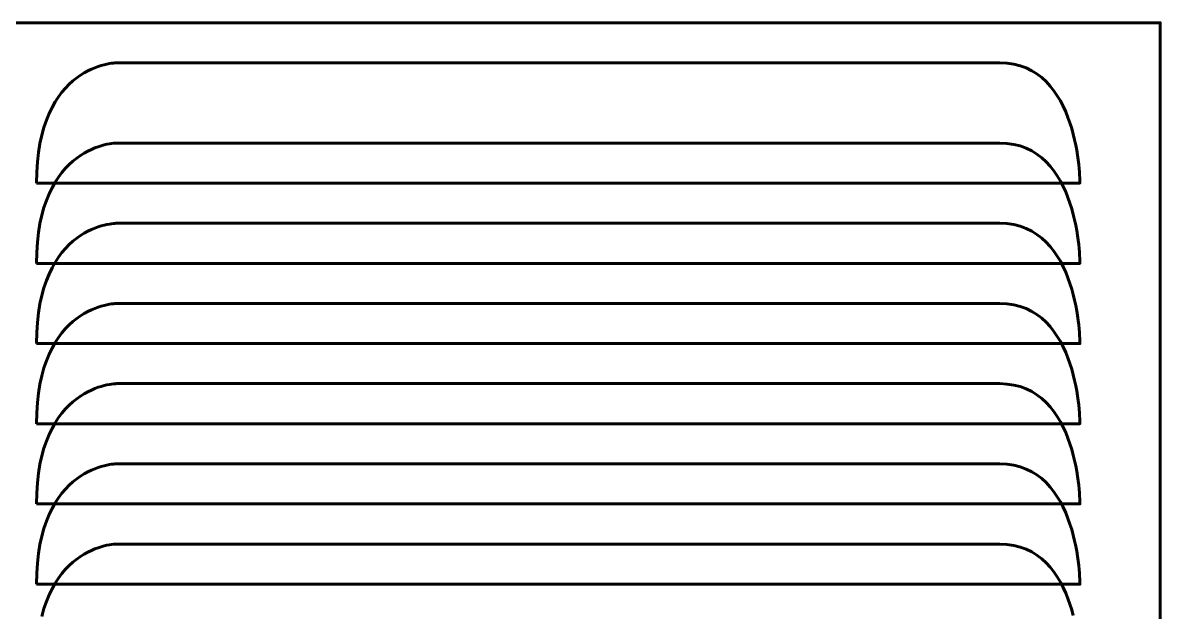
# Model space of a CAD drawing. Header units: millimetres. Extents: x -116965 to 323937, y 291661 to 566926.
# Drawn here: x -48397.9 to -48148.6, y 328521.7 to 328651 of the extents above; entities that cross this region are included whole.
import ezdxf

# ---------------------------------------------------------------- set-up
doc = ezdxf.new("R2010")
doc.units = ezdxf.units.MM
doc.layers.add('C00-00-00', color=7, linetype='Continuous')

msp = doc.modelspace()

# ---------------------------------------------------------------- linework, layer by layer
at = {"layer": 'C00-00-00', "lineweight": 60}
for points in [[(-48412.518217, 328651.003254), (-48148.555067, 328651.003254), (-48148.555067, 328387.040104), (-48412.518217, 328387.040104)], [(-48394.922006, 328615.810836), (-48394.87153, 328618.209084), (-48394.724391, 328620.457491), (-48394.487039, 328622.560894), (-48394.165919, 328624.524122), (-48393.767469, 328626.352009), (-48393.298136, 328628.049392), (-48392.764363, 328629.621105), (-48392.172598, 328631.071976), (-48391.52928, 328632.40684), (-48390.840852, 328633.630537), (-48390.113765, 328634.747893), (-48389.354455, 328635.763745), (-48388.569371, 328636.682926), (-48387.764954, 328637.51027), (-48386.947647, 328638.25061), (-48386.123901, 328638.908776), (-48385.300151, 328639.489608), (-48384.482847, 328639.997937), (-48383.678431, 328640.438598), (-48382.893347, 328640.816419), (-48382.134036, 328641.136239), (-48381.406949, 328641.402889), (-48380.718521, 328641.621206), (-48380.075203, 328641.796019), (-48379.483434, 328641.932165), (-48378.949666, 328642.034474), (-48378.480333, 328642.107782), (-48378.081883, 328642.156925), (-48377.760762, 328642.186733), (-48377.523411, 328642.202038), (-48377.376272, 328642.207677), (-48377.325795, 328642.208481), (-48377.185496, 328642.208481), (-48376.770505, 328642.208481), (-48376.089685, 328642.208481), (-48375.151896, 328642.208481), (-48373.965996, 328642.208481), (-48372.540852, 328642.208481), (-48370.885321, 328642.208481), (-48369.008266, 328642.208481), (-48366.918543, 328642.208481), (-48364.625019, 328642.208481), (-48362.136555, 328642.208481), (-48359.462005, 328642.208481), (-48356.61024, 328642.208481), (-48353.590112, 328642.208481), (-48350.410488, 328642.208481), (-48347.080225, 328642.208481), (-48343.60819, 328642.208481), (-48340.003235, 328642.208481), (-48336.274228, 328642.208481), (-48332.430028, 328642.208481), (-48328.479496, 328642.208481), (-48324.431492, 328642.208481), (-48320.294881, 328642.208481), (-48316.078518, 328642.208481), (-48311.791266, 328642.208481), (-48307.441988, 328642.208481), (-48303.039547, 328642.208481), (-48298.592798, 328642.208481), (-48294.110606, 328642.208481), (-48289.601832, 328642.208481), (-48285.075334, 328642.208481), (-48280.539975, 328642.208481), (-48276.004615, 328642.208481), (-48271.478118, 328642.208481), (-48266.969344, 328642.208481), (-48262.487151, 328642.208481), (-48258.040402, 328642.208481), (-48253.637958, 328642.208481), (-48249.28868, 328642.208481), (-48245.001431, 328642.208481), (-48240.785069, 328642.208481), (-48236.648454, 328642.208481), (-48232.60045, 328642.208481), (-48228.649917, 328642.208481), (-48224.805718, 328642.208481), (-48221.076711, 328642.208481), (-48217.47176, 328642.208481), (-48213.999721, 328642.208481), (-48210.669458, 328642.208481), (-48207.489834, 328642.208481), (-48204.46971, 328642.208481), (-48201.617941, 328642.208481), (-48198.943395, 328642.208481), (-48196.454927, 328642.208481), (-48194.161403, 328642.208481), (-48192.071684, 328642.208481), (-48190.194628, 328642.208481), (-48188.539097, 328642.208481), (-48187.11395, 328642.208481), (-48185.928054, 328642.208481), (-48184.990261, 328642.208481), (-48184.30944, 328642.208481), (-48183.894449, 328642.208481), (-48183.75415, 328642.208481), (-48182.15552, 328642.132758), (-48180.656772, 328641.912027), (-48179.25468, 328641.555954), (-48177.946028, 328641.074211), (-48176.727587, 328640.47646), (-48175.596143, 328639.772372), (-48174.548469, 328638.971613), (-48173.581343, 328638.08385), (-48172.691543, 328637.11875), (-48171.87585, 328636.08598), (-48171.131039, 328634.995209), (-48170.453892, 328633.856102), (-48169.84118, 328632.678327), (-48169.289688, 328631.471549), (-48168.796192, 328630.245437), (-48168.357469, 328629.009659), (-48167.970295, 328627.773881), (-48167.631451, 328626.547769), (-48167.337717, 328625.340991), (-48167.085866, 328624.163216), (-48166.872681, 328623.024108), (-48166.694936, 328621.933338), (-48166.54941, 328620.900567), (-48166.432881, 328619.935467), (-48166.342132, 328619.047705), (-48166.273932, 328618.246946), (-48166.225066, 328617.542858), (-48166.19231, 328616.945111), (-48166.17244, 328616.463364), (-48166.162236, 328616.107291), (-48166.15848, 328615.88656), (-48166.157943, 328615.810836), (-48166.199611, 328615.810836), (-48166.323747, 328615.810836), (-48166.529041, 328615.810836), (-48166.814186, 328615.810836), (-48167.177869, 328615.810836), (-48167.618784, 328615.810836), (-48168.135619, 328615.810836), (-48168.72707, 328615.810836), (-48169.391823, 328615.810836), (-48170.128569, 328615.810836), (-48170.936005, 328615.810836), (-48171.812816, 328615.810836), (-48172.757695, 328615.810836), (-48173.769333, 328615.810836), (-48174.84642, 328615.810836), (-48175.987648, 328615.810836), (-48177.191709, 328615.810836), (-48178.457292, 328615.810836), (-48179.78309, 328615.810836), (-48181.167791, 328615.810836), (-48182.610088, 328615.810836), (-48184.108673, 328615.810836), (-48185.662235, 328615.810836), (-48187.269471, 328615.810836), (-48188.92906, 328615.810836), (-48190.639704, 328615.810836), (-48192.40009, 328615.810836), (-48194.208905, 328615.810836), (-48196.064847, 328615.810836), (-48197.966607, 328615.810836), (-48199.912867, 328615.810836), (-48201.902325, 328615.810836), (-48203.933674, 328615.810836), (-48206.005601, 328615.810836), (-48208.116796, 328615.810836), (-48210.265955, 328615.810836), (-48212.451763, 328615.810836), (-48214.672916, 328615.810836), (-48216.928102, 328615.810836), (-48219.216014, 328615.810836), (-48221.535341, 328615.810836), (-48223.884776, 328615.810836), (-48226.263006, 328615.810836), (-48228.668729, 328615.810836), (-48231.100629, 328615.810836), (-48233.557402, 328615.810836), (-48236.037734, 328615.810836), (-48238.54032, 328615.810836), (-48241.063853, 328615.810836), (-48243.607018, 328615.810836), (-48246.168511, 328615.810836), (-48248.747017, 328615.810836), (-48251.341237, 328615.810836), (-48253.94985, 328615.810836), (-48256.571558, 328615.810836), (-48259.205045, 328615.810836), (-48261.849003, 328615.810836), (-48264.502126, 328615.810836), (-48267.163101, 328615.810836), (-48269.830621, 328615.810836), (-48272.503376, 328615.810836), (-48275.18006, 328615.810836), (-48277.859364, 328615.810836), (-48280.539975, 328615.810836), (-48283.220586, 328615.810836), (-48285.899885, 328615.810836), (-48288.57657, 328615.810836), (-48291.249328, 328615.810836), (-48293.916849, 328615.810836), (-48296.577824, 328615.810836), (-48299.230947, 328615.810836), (-48301.874905, 328615.810836), (-48304.508392, 328615.810836), (-48307.130096, 328615.810836), (-48309.738713, 328615.810836), (-48312.332929, 328615.810836), (-48314.911438, 328615.810836), (-48317.472928, 328615.810836), (-48320.016097, 328615.810836), (-48322.539626, 328615.810836), (-48325.042212, 328615.810836), (-48327.522547, 328615.810836), (-48329.97932, 328615.810836), (-48332.41122, 328615.810836), (-48334.816939, 328615.810836), (-48337.195174, 328615.810836), (-48339.544608, 328615.810836), (-48341.863935, 328615.810836), (-48344.151844, 328615.810836), (-48346.40703, 328615.810836), (-48348.628183, 328615.810836), (-48350.813994, 328615.810836), (-48352.963149, 328615.810836), (-48355.074348, 328615.810836), (-48357.146272, 328615.810836), (-48359.17762, 328615.810836), (-48361.167079, 328615.810836), (-48363.113343, 328615.810836), (-48365.015098, 328615.810836), (-48366.871041, 328615.810836), (-48368.679859, 328615.810836), (-48370.440242, 328615.810836), (-48372.150886, 328615.810836), (-48373.810479, 328615.810836), (-48375.41771, 328615.810836), (-48376.971272, 328615.810836), (-48378.469858, 328615.810836), (-48379.912158, 328615.810836), (-48381.296859, 328615.810836), (-48382.622657, 328615.810836), (-48383.888241, 328615.810836), (-48385.092298, 328615.810836), (-48386.23353, 328615.810836), (-48387.310616, 328615.810836), (-48388.322255, 328615.810836), (-48389.267133, 328615.810836), (-48390.143944, 328615.810836), (-48390.951377, 328615.810836), (-48391.688123, 328615.810836), (-48392.352879, 328615.810836), (-48392.944327, 328615.810836), (-48393.461162, 328615.810836), (-48393.902077, 328615.810836), (-48394.26576, 328615.810836), (-48394.550905, 328615.810836), (-48394.756199, 328615.810836), (-48394.880335, 328615.810836)], [(-48394.922006, 328598.214626), (-48394.87153, 328600.612874), (-48394.724391, 328602.86128), (-48394.487039, 328604.964683), (-48394.165919, 328606.927911), (-48393.767469, 328608.755799), (-48393.298136, 328610.453182), (-48392.764363, 328612.024894), (-48392.172598, 328613.475766), (-48391.52928, 328614.810633), (-48390.840852, 328616.034326), (-48390.113765, 328617.151682), (-48389.354455, 328618.167534), (-48388.569371, 328619.086715), (-48387.764954, 328619.914059), (-48386.947647, 328620.654399), (-48386.123901, 328621.312565), (-48385.300151, 328621.893398), (-48384.482847, 328622.401726), (-48383.678431, 328622.842388), (-48382.893347, 328623.220208), (-48382.134036, 328623.540029), (-48381.406949, 328623.806683), (-48380.718521, 328624.024995), (-48380.075203, 328624.199808), (-48379.483434, 328624.335954), (-48378.949666, 328624.438267), (-48378.480333, 328624.511576), (-48378.081883, 328624.560714), (-48377.760762, 328624.590523), (-48377.523411, 328624.605828), (-48377.376272, 328624.611466), (-48377.325795, 328624.612275), (-48377.185496, 328624.612275), (-48376.770505, 328624.612275), (-48376.089685, 328624.612275), (-48375.151896, 328624.612275), (-48373.965996, 328624.612275), (-48372.540852, 328624.612275), (-48370.885321, 328624.612275), (-48369.008266, 328624.612275), (-48366.918543, 328624.612275), (-48364.625019, 328624.612275), (-48362.136555, 328624.612275), (-48359.462005, 328624.612275), (-48356.61024, 328624.612275), (-48353.590112, 328624.612275), (-48350.410488, 328624.612275), (-48347.080225, 328624.612275), (-48343.60819, 328624.612275), (-48340.003235, 328624.612275), (-48336.274228, 328624.612275), (-48332.430028, 328624.612275), (-48328.479496, 328624.612275), (-48324.431492, 328624.612275), (-48320.294881, 328624.612275), (-48316.078518, 328624.612275), (-48311.791266, 328624.612275), (-48307.441988, 328624.612275), (-48303.039547, 328624.612275), (-48298.592798, 328624.612275), (-48294.110606, 328624.612275), (-48289.601832, 328624.612275), (-48285.075334, 328624.612275), (-48280.539975, 328624.612275), (-48276.004615, 328624.612275), (-48271.478118, 328624.612275), (-48266.969344, 328624.612275), (-48262.487151, 328624.612275), (-48258.040402, 328624.612275), (-48253.637958, 328624.612275), (-48249.28868, 328624.612275), (-48245.001431, 328624.612275), (-48240.785069, 328624.612275), (-48236.648454, 328624.612275), (-48232.60045, 328624.612275), (-48228.649917, 328624.612275), (-48224.805718, 328624.612275), (-48221.076711, 328624.612275), (-48217.47176, 328624.612275), (-48213.999721, 328624.612275), (-48210.669458, 328624.612275), (-48207.489834, 328624.612275), (-48204.46971, 328624.612275), (-48201.617941, 328624.612275), (-48198.943395, 328624.612275), (-48196.454927, 328624.612275), (-48194.161403, 328624.612275), (-48192.071684, 328624.612275), (-48190.194628, 328624.612275), (-48188.539097, 328624.612275), (-48187.11395, 328624.612275), (-48185.928054, 328624.612275), (-48184.990261, 328624.612275), (-48184.30944, 328624.612275), (-48183.894449, 328624.612275), (-48183.75415, 328624.612275), (-48182.15552, 328624.536547), (-48180.656772, 328624.315816), (-48179.25468, 328623.959743), (-48177.946028, 328623.478), (-48176.727587, 328622.880249), (-48175.596143, 328622.176161), (-48174.548469, 328621.375402), (-48173.581343, 328620.48764), (-48172.691543, 328619.52254), (-48171.87585, 328618.489773), (-48171.131039, 328617.398999), (-48170.453892, 328616.259891), (-48169.84118, 328615.082117), (-48169.289688, 328613.875338), (-48168.796192, 328612.649227), (-48168.357469, 328611.413448), (-48167.970295, 328610.17767), (-48167.631451, 328608.951558), (-48167.337717, 328607.74478), (-48167.085866, 328606.567005), (-48166.872681, 328605.427898), (-48166.694936, 328604.337127), (-48166.54941, 328603.304357), (-48166.432881, 328602.339257), (-48166.342132, 328601.451494), (-48166.273932, 328600.650735), (-48166.225066, 328599.946647), (-48166.19231, 328599.3489), (-48166.17244, 328598.867153), (-48166.162236, 328598.511084), (-48166.15848, 328598.290349), (-48166.157943, 328598.214626), (-48166.199611, 328598.214626), (-48166.323747, 328598.214626), (-48166.529041, 328598.214626), (-48166.814186, 328598.214626), (-48167.177869, 328598.214626), (-48167.618784, 328598.214626), (-48168.135619, 328598.214626), (-48168.72707, 328598.214626), (-48169.391823, 328598.214626), (-48170.128569, 328598.214626), (-48170.936005, 328598.214626), (-48171.812816, 328598.214626), (-48172.757695, 328598.214626), (-48173.769333, 328598.214626), (-48174.84642, 328598.214626), (-48175.987648, 328598.214626), (-48177.191709, 328598.214626), (-48178.457292, 328598.214626), (-48179.78309, 328598.214626), (-48181.167791, 328598.214626), (-48182.610088, 328598.214626), (-48184.108673, 328598.214626), (-48185.662235, 328598.214626), (-48187.269471, 328598.214626), (-48188.92906, 328598.214626), (-48190.639704, 328598.214626), (-48192.40009, 328598.214626), (-48194.208905, 328598.214626), (-48196.064847, 328598.214626), (-48197.966607, 328598.214626), (-48199.912867, 328598.214626), (-48201.902325, 328598.214626), (-48203.933674, 328598.214626), (-48206.005601, 328598.214626), (-48208.116796, 328598.214626), (-48210.265955, 328598.214626), (-48212.451763, 328598.214626), (-48214.672916, 328598.214626), (-48216.928102, 328598.214626), (-48219.216014, 328598.214626), (-48221.535341, 328598.214626), (-48223.884776, 328598.214626), (-48226.263006, 328598.214626), (-48228.668729, 328598.214626), (-48231.100629, 328598.214626), (-48233.557402, 328598.214626), (-48236.037734, 328598.214626), (-48238.54032, 328598.214626), (-48241.063853, 328598.214626), (-48243.607018, 328598.214626), (-48246.168511, 328598.214626), (-48248.747017, 328598.214626), (-48251.341237, 328598.214626), (-48253.94985, 328598.214626), (-48256.571558, 328598.214626), (-48259.205045, 328598.214626), (-48261.849003, 328598.214626), (-48264.502126, 328598.214626), (-48267.163101, 328598.214626), (-48269.830621, 328598.214626), (-48272.503376, 328598.214626), (-48275.18006, 328598.214626), (-48277.859364, 328598.214626), (-48280.539975, 328598.214626), (-48283.220586, 328598.214626), (-48285.899885, 328598.214626), (-48288.57657, 328598.214626), (-48291.249328, 328598.214626), (-48293.916849, 328598.214626), (-48296.577824, 328598.214626), (-48299.230947, 328598.214626), (-48301.874905, 328598.214626), (-48304.508392, 328598.214626), (-48307.130096, 328598.214626), (-48309.738713, 328598.214626), (-48312.332929, 328598.214626), (-48314.911438, 328598.214626), (-48317.472928, 328598.214626), (-48320.016097, 328598.214626), (-48322.539626, 328598.214626), (-48325.042212, 328598.214626), (-48327.522547, 328598.214626), (-48329.97932, 328598.214626), (-48332.41122, 328598.214626), (-48334.816939, 328598.214626), (-48337.195174, 328598.214626), (-48339.544608, 328598.214626), (-48341.863935, 328598.214626), (-48344.151844, 328598.214626), (-48346.40703, 328598.214626), (-48348.628183, 328598.214626), (-48350.813994, 328598.214626), (-48352.963149, 328598.214626), (-48355.074348, 328598.214626), (-48357.146272, 328598.214626), (-48359.17762, 328598.214626), (-48361.167079, 328598.214626), (-48363.113343, 328598.214626), (-48365.015098, 328598.214626), (-48366.871041, 328598.214626), (-48368.679859, 328598.214626), (-48370.440242, 328598.214626), (-48372.150886, 328598.214626), (-48373.810479, 328598.214626), (-48375.41771, 328598.214626), (-48376.971272, 328598.214626), (-48378.469858, 328598.214626), (-48379.912158, 328598.214626), (-48381.296859, 328598.214626), (-48382.622657, 328598.214626), (-48383.888241, 328598.214626), (-48385.092298, 328598.214626), (-48386.23353, 328598.214626), (-48387.310616, 328598.214626), (-48388.322255, 328598.214626), (-48389.267133, 328598.214626), (-48390.143944, 328598.214626), (-48390.951377, 328598.214626), (-48391.688123, 328598.214626), (-48392.352879, 328598.214626), (-48392.944327, 328598.214626), (-48393.461162, 328598.214626), (-48393.902077, 328598.214626), (-48394.26576, 328598.214626), (-48394.550905, 328598.214626), (-48394.756199, 328598.214626), (-48394.880335, 328598.214626)], [(-48394.922006, 328580.618415), (-48394.87153, 328583.016058), (-48394.724391, 328585.263898), (-48394.487039, 328587.366768), (-48394.165919, 328589.329501), (-48393.767469, 328591.156927), (-48393.298136, 328592.853884), (-48392.764363, 328594.425196), (-48392.172598, 328595.875701), (-48391.52928, 328597.210232), (-48390.840852, 328598.433615), (-48390.113765, 328599.550691), (-48389.354455, 328600.566286), (-48388.569371, 328601.485233), (-48387.764954, 328602.312369), (-48386.947647, 328603.05252), (-48386.123901, 328603.710524), (-48385.300151, 328604.291209), (-48384.482847, 328604.799408), (-48383.678431, 328605.239957), (-48382.893347, 328605.617687), (-48382.134036, 328605.937424), (-48381.406949, 328606.20401), (-48380.718521, 328606.42227), (-48380.075203, 328606.597037), (-48379.483434, 328606.733149), (-48378.949666, 328606.835432), (-48378.480333, 328606.908725), (-48378.081883, 328606.957852), (-48377.760762, 328606.98765), (-48377.523411, 328607.002955), (-48377.376272, 328607.008593), (-48377.325795, 328607.009398), (-48377.185496, 328607.009398), (-48376.770505, 328607.009398), (-48376.089685, 328607.009398), (-48375.151896, 328607.009398), (-48373.965996, 328607.009398), (-48372.540852, 328607.009398), (-48370.885321, 328607.009398), (-48369.008266, 328607.009398), (-48366.918543, 328607.009398), (-48364.625019, 328607.009398), (-48362.136555, 328607.009398), (-48359.462005, 328607.009398), (-48356.61024, 328607.009398), (-48353.590112, 328607.009398), (-48350.410488, 328607.009398), (-48347.080225, 328607.009398), (-48343.60819, 328607.009398), (-48340.003235, 328607.009398), (-48336.274228, 328607.009398), (-48332.430028, 328607.009398), (-48328.479496, 328607.009398), (-48324.431492, 328607.009398), (-48320.294881, 328607.009398), (-48316.078518, 328607.009398), (-48311.791266, 328607.009398), (-48307.441988, 328607.009398), (-48303.039547, 328607.009398), (-48298.592798, 328607.009398), (-48294.110606, 328607.009398), (-48289.601832, 328607.009398), (-48285.075334, 328607.009398), (-48280.539975, 328607.009398), (-48276.004615, 328607.009398), (-48271.478118, 328607.009398), (-48266.969344, 328607.009398), (-48262.487151, 328607.009398), (-48258.040402, 328607.009398), (-48253.637958, 328607.009398), (-48249.28868, 328607.009398), (-48245.001431, 328607.009398), (-48240.785069, 328607.009398), (-48236.648454, 328607.009398), (-48232.60045, 328607.009398), (-48228.649917, 328607.009398), (-48224.805718, 328607.009398), (-48221.076711, 328607.009398), (-48217.47176, 328607.009398), (-48213.999721, 328607.009398), (-48210.669458, 328607.009398), (-48207.489834, 328607.009398), (-48204.46971, 328607.009398), (-48201.617941, 328607.009398), (-48198.943395, 328607.009398), (-48196.454927, 328607.009398), (-48194.161403, 328607.009398), (-48192.071684, 328607.009398), (-48190.194628, 328607.009398), (-48188.539097, 328607.009398), (-48187.11395, 328607.009398), (-48185.928054, 328607.009398), (-48184.990261, 328607.009398), (-48184.30944, 328607.009398), (-48183.894449, 328607.009398), (-48183.75415, 328607.009398), (-48182.15552, 328606.933689), (-48180.656772, 328606.713015), (-48179.25468, 328606.357033), (-48177.946028, 328605.875411), (-48176.727587, 328605.277811), (-48175.596143, 328604.5739), (-48174.548469, 328603.773346), (-48173.581343, 328602.885806), (-48172.691543, 328601.920952), (-48171.87585, 328600.888442), (-48171.131039, 328599.797944), (-48170.453892, 328598.659127), (-48169.84118, 328597.481647), (-48169.289688, 328596.275175), (-48168.796192, 328595.049373), (-48168.357469, 328593.813905), (-48167.970295, 328592.57844), (-48167.631451, 328591.352638), (-48167.337717, 328590.146166), (-48167.085866, 328588.968686), (-48166.872681, 328587.829866), (-48166.694936, 328586.739371), (-48166.54941, 328585.706861), (-48166.432881, 328584.742007), (-48166.342132, 328583.854467), (-48166.273932, 328583.053909), (-48166.225066, 328582.350002), (-48166.19231, 328581.752402), (-48166.17244, 328581.27078), (-48166.162236, 328580.914798), (-48166.15848, 328580.69412), (-48166.157943, 328580.618415), (-48166.199611, 328580.618415), (-48166.323747, 328580.618415), (-48166.529041, 328580.618415), (-48166.814186, 328580.618415), (-48167.177869, 328580.618415), (-48167.618784, 328580.618415), (-48168.135619, 328580.618415), (-48168.72707, 328580.618415), (-48169.391823, 328580.618415), (-48170.128569, 328580.618415), (-48170.936005, 328580.618415), (-48171.812816, 328580.618415), (-48172.757695, 328580.618415), (-48173.769333, 328580.618415), (-48174.84642, 328580.618415), (-48175.987648, 328580.618415), (-48177.191709, 328580.618415), (-48178.457292, 328580.618415), (-48179.78309, 328580.618415), (-48181.167791, 328580.618415), (-48182.610088, 328580.618415), (-48184.108673, 328580.618415), (-48185.662235, 328580.618415), (-48187.269471, 328580.618415), (-48188.92906, 328580.618415), (-48190.639704, 328580.618415), (-48192.40009, 328580.618415), (-48194.208905, 328580.618415), (-48196.064847, 328580.618415), (-48197.966607, 328580.618415), (-48199.912867, 328580.618415), (-48201.902325, 328580.618415), (-48203.933674, 328580.618415), (-48206.005601, 328580.618415), (-48208.116796, 328580.618415), (-48210.265955, 328580.618415), (-48212.451763, 328580.618415), (-48214.672916, 328580.618415), (-48216.928102, 328580.618415), (-48219.216014, 328580.618415), (-48221.535341, 328580.618415), (-48223.884776, 328580.618415), (-48226.263006, 328580.618415), (-48228.668729, 328580.618415), (-48231.100629, 328580.618415), (-48233.557402, 328580.618415), (-48236.037734, 328580.618415), (-48238.54032, 328580.618415), (-48241.063853, 328580.618415), (-48243.607018, 328580.618415), (-48246.168511, 328580.618415), (-48248.747017, 328580.618415), (-48251.341237, 328580.618415), (-48253.94985, 328580.618415), (-48256.571558, 328580.618415), (-48259.205045, 328580.618415), (-48261.849003, 328580.618415), (-48264.502126, 328580.618415), (-48267.163101, 328580.618415), (-48269.830621, 328580.618415), (-48272.503376, 328580.618415), (-48275.18006, 328580.618415), (-48277.859364, 328580.618415), (-48280.539975, 328580.618415), (-48283.220586, 328580.618415), (-48285.899885, 328580.618415), (-48288.57657, 328580.618415), (-48291.249328, 328580.618415), (-48293.916849, 328580.618415), (-48296.577824, 328580.618415), (-48299.230947, 328580.618415), (-48301.874905, 328580.618415), (-48304.508392, 328580.618415), (-48307.130096, 328580.618415), (-48309.738713, 328580.618415), (-48312.332929, 328580.618415), (-48314.911438, 328580.618415), (-48317.472928, 328580.618415), (-48320.016097, 328580.618415), (-48322.539626, 328580.618415), (-48325.042212, 328580.618415), (-48327.522547, 328580.618415), (-48329.97932, 328580.618415), (-48332.41122, 328580.618415), (-48334.816939, 328580.618415), (-48337.195174, 328580.618415), (-48339.544608, 328580.618415), (-48341.863935, 328580.618415), (-48344.151844, 328580.618415), (-48346.40703, 328580.618415), (-48348.628183, 328580.618415), (-48350.813994, 328580.618415), (-48352.963149, 328580.618415), (-48355.074348, 328580.618415), (-48357.146272, 328580.618415), (-48359.17762, 328580.618415), (-48361.167079, 328580.618415), (-48363.113343, 328580.618415), (-48365.015098, 328580.618415), (-48366.871041, 328580.618415), (-48368.679859, 328580.618415), (-48370.440242, 328580.618415), (-48372.150886, 328580.618415), (-48373.810479, 328580.618415), (-48375.41771, 328580.618415), (-48376.971272, 328580.618415), (-48378.469858, 328580.618415), (-48379.912158, 328580.618415), (-48381.296859, 328580.618415), (-48382.622657, 328580.618415), (-48383.888241, 328580.618415), (-48385.092298, 328580.618415), (-48386.23353, 328580.618415), (-48387.310616, 328580.618415), (-48388.322255, 328580.618415), (-48389.267133, 328580.618415), (-48390.143944, 328580.618415), (-48390.951377, 328580.618415), (-48391.688123, 328580.618415), (-48392.352879, 328580.618415), (-48392.944327, 328580.618415), (-48393.461162, 328580.618415), (-48393.902077, 328580.618415), (-48394.26576, 328580.618415), (-48394.550905, 328580.618415), (-48394.756199, 328580.618415), (-48394.880335, 328580.618415)], [(-48394.922006, 328563.015538), (-48394.87153, 328565.413786), (-48394.724391, 328567.662197), (-48394.487039, 328569.765596), (-48394.165919, 328571.728824), (-48393.767469, 328573.556715), (-48393.298136, 328575.254098), (-48392.764363, 328576.825807), (-48392.172598, 328578.276678), (-48391.52928, 328579.611546), (-48390.840852, 328580.835239), (-48390.113765, 328581.952595), (-48389.354455, 328582.968447), (-48388.569371, 328583.887628), (-48387.764954, 328584.714972), (-48386.947647, 328585.455312), (-48386.123901, 328586.113482), (-48385.300151, 328586.694314), (-48384.482847, 328587.202642), (-48383.678431, 328587.6433), (-48382.893347, 328588.021125), (-48382.134036, 328588.340945), (-48381.406949, 328588.607595), (-48380.718521, 328588.825912), (-48380.075203, 328589.000725), (-48379.483434, 328589.136871), (-48378.949666, 328589.239179), (-48378.480333, 328589.312488), (-48378.081883, 328589.36163), (-48377.760762, 328589.391435), (-48377.523411, 328589.40674), (-48377.376272, 328589.412382), (-48377.325795, 328589.413187), (-48377.185496, 328589.413187), (-48376.770505, 328589.413187), (-48376.089685, 328589.413187), (-48375.151896, 328589.413187), (-48373.965996, 328589.413187), (-48372.540852, 328589.413187), (-48370.885321, 328589.413187), (-48369.008266, 328589.413187), (-48366.918543, 328589.413187), (-48364.625019, 328589.413187), (-48362.136555, 328589.413187), (-48359.462005, 328589.413187), (-48356.61024, 328589.413187), (-48353.590112, 328589.413187), (-48350.410488, 328589.413187), (-48347.080225, 328589.413187), (-48343.60819, 328589.413187), (-48340.003235, 328589.413187), (-48336.274228, 328589.413187), (-48332.430028, 328589.413187), (-48328.479496, 328589.413187), (-48324.431492, 328589.413187), (-48320.294881, 328589.413187), (-48316.078518, 328589.413187), (-48311.791266, 328589.413187), (-48307.441988, 328589.413187), (-48303.039547, 328589.413187), (-48298.592798, 328589.413187), (-48294.110606, 328589.413187), (-48289.601832, 328589.413187), (-48285.075334, 328589.413187), (-48280.539975, 328589.413187), (-48276.004615, 328589.413187), (-48271.478118, 328589.413187), (-48266.969344, 328589.413187), (-48262.487151, 328589.413187), (-48258.040402, 328589.413187), (-48253.637958, 328589.413187), (-48249.28868, 328589.413187), (-48245.001431, 328589.413187), (-48240.785069, 328589.413187), (-48236.648454, 328589.413187), (-48232.60045, 328589.413187), (-48228.649917, 328589.413187), (-48224.805718, 328589.413187), (-48221.076711, 328589.413187), (-48217.47176, 328589.413187), (-48213.999721, 328589.413187), (-48210.669458, 328589.413187), (-48207.489834, 328589.413187), (-48204.46971, 328589.413187), (-48201.617941, 328589.413187), (-48198.943395, 328589.413187), (-48196.454927, 328589.413187), (-48194.161403, 328589.413187), (-48192.071684, 328589.413187), (-48190.194628, 328589.413187), (-48188.539097, 328589.413187), (-48187.11395, 328589.413187), (-48185.928054, 328589.413187), (-48184.990261, 328589.413187), (-48184.30944, 328589.413187), (-48183.894449, 328589.413187), (-48183.75415, 328589.413187), (-48182.15552, 328589.33746), (-48180.656772, 328589.116729), (-48179.25468, 328588.760656), (-48177.946028, 328588.278913), (-48176.727587, 328587.681162), (-48175.596143, 328586.977078), (-48174.548469, 328586.176319), (-48173.581343, 328585.288556), (-48172.691543, 328584.323456), (-48171.87585, 328583.290686), (-48171.131039, 328582.199915), (-48170.453892, 328581.060807), (-48169.84118, 328579.883029), (-48169.289688, 328578.676255), (-48168.796192, 328577.450143), (-48168.357469, 328576.214361), (-48167.970295, 328574.978583), (-48167.631451, 328573.752471), (-48167.337717, 328572.545696), (-48167.085866, 328571.367918), (-48166.872681, 328570.22881), (-48166.694936, 328569.13804), (-48166.54941, 328568.105269), (-48166.432881, 328567.140169), (-48166.342132, 328566.252407), (-48166.273932, 328565.451648), (-48166.225066, 328564.747564), (-48166.19231, 328564.149813), (-48166.17244, 328563.66807), (-48166.162236, 328563.311997), (-48166.15848, 328563.091266), (-48166.157943, 328563.015538), (-48166.199611, 328563.015538), (-48166.323747, 328563.015538), (-48166.529041, 328563.015538), (-48166.814186, 328563.015538), (-48167.177869, 328563.015538), (-48167.618784, 328563.015538), (-48168.135619, 328563.015538), (-48168.72707, 328563.015538), (-48169.391823, 328563.015538), (-48170.128569, 328563.015538), (-48170.936005, 328563.015538), (-48171.812816, 328563.015538), (-48172.757695, 328563.015538), (-48173.769333, 328563.015538), (-48174.84642, 328563.015538), (-48175.987648, 328563.015538), (-48177.191709, 328563.015538), (-48178.457292, 328563.015538), (-48179.78309, 328563.015538), (-48181.167791, 328563.015538), (-48182.610088, 328563.015538), (-48184.108673, 328563.015538), (-48185.662235, 328563.015538), (-48187.269471, 328563.015538), (-48188.92906, 328563.015538), (-48190.639704, 328563.015538), (-48192.40009, 328563.015538), (-48194.208905, 328563.015538), (-48196.064847, 328563.015538), (-48197.966607, 328563.015538), (-48199.912867, 328563.015538), (-48201.902325, 328563.015538), (-48203.933674, 328563.015538), (-48206.005601, 328563.015538), (-48208.116796, 328563.015538), (-48210.265955, 328563.015538), (-48212.451763, 328563.015538), (-48214.672916, 328563.015538), (-48216.928102, 328563.015538), (-48219.216014, 328563.015538), (-48221.535341, 328563.015538), (-48223.884776, 328563.015538), (-48226.263006, 328563.015538), (-48228.668729, 328563.015538), (-48231.100629, 328563.015538), (-48233.557402, 328563.015538), (-48236.037734, 328563.015538), (-48238.54032, 328563.015538), (-48241.063853, 328563.015538), (-48243.607018, 328563.015538), (-48246.168511, 328563.015538), (-48248.747017, 328563.015538), (-48251.341237, 328563.015538), (-48253.94985, 328563.015538), (-48256.571558, 328563.015538), (-48259.205045, 328563.015538), (-48261.849003, 328563.015538), (-48264.502126, 328563.015538), (-48267.163101, 328563.015538), (-48269.830621, 328563.015538), (-48272.503376, 328563.015538), (-48275.18006, 328563.015538), (-48277.859364, 328563.015538), (-48280.539975, 328563.015538), (-48283.220586, 328563.015538), (-48285.899885, 328563.015538), (-48288.57657, 328563.015538), (-48291.249328, 328563.015538), (-48293.916849, 328563.015538), (-48296.577824, 328563.015538), (-48299.230947, 328563.015538), (-48301.874905, 328563.015538), (-48304.508392, 328563.015538), (-48307.130096, 328563.015538), (-48309.738713, 328563.015538), (-48312.332929, 328563.015538), (-48314.911438, 328563.015538), (-48317.472928, 328563.015538), (-48320.016097, 328563.015538), (-48322.539626, 328563.015538), (-48325.042212, 328563.015538), (-48327.522547, 328563.015538), (-48329.97932, 328563.015538), (-48332.41122, 328563.015538), (-48334.816939, 328563.015538), (-48337.195174, 328563.015538), (-48339.544608, 328563.015538), (-48341.863935, 328563.015538), (-48344.151844, 328563.015538), (-48346.40703, 328563.015538), (-48348.628183, 328563.015538), (-48350.813994, 328563.015538), (-48352.963149, 328563.015538), (-48355.074348, 328563.015538), (-48357.146272, 328563.015538), (-48359.17762, 328563.015538), (-48361.167079, 328563.015538), (-48363.113343, 328563.015538), (-48365.015098, 328563.015538), (-48366.871041, 328563.015538), (-48368.679859, 328563.015538), (-48370.440242, 328563.015538), (-48372.150886, 328563.015538), (-48373.810479, 328563.015538), (-48375.41771, 328563.015538), (-48376.971272, 328563.015538), (-48378.469858, 328563.015538), (-48379.912158, 328563.015538), (-48381.296859, 328563.015538), (-48382.622657, 328563.015538), (-48383.888241, 328563.015538), (-48385.092298, 328563.015538), (-48386.23353, 328563.015538), (-48387.310616, 328563.015538), (-48388.322255, 328563.015538), (-48389.267133, 328563.015538), (-48390.143944, 328563.015538), (-48390.951377, 328563.015538), (-48391.688123, 328563.015538), (-48392.352879, 328563.015538), (-48392.944327, 328563.015538), (-48393.461162, 328563.015538), (-48393.902077, 328563.015538), (-48394.26576, 328563.015538), (-48394.550905, 328563.015538), (-48394.756199, 328563.015538), (-48394.880335, 328563.015538)], [(-48394.922006, 328545.419328), (-48394.87153, 328547.817576), (-48394.724391, 328550.065986), (-48394.487039, 328552.169385), (-48394.165919, 328554.132613), (-48393.767469, 328555.960504), (-48393.298136, 328557.657888), (-48392.764363, 328559.229596), (-48392.172598, 328560.680468), (-48391.52928, 328562.015335), (-48390.840852, 328563.239028), (-48390.113765, 328564.356388), (-48389.354455, 328565.37224), (-48388.569371, 328566.291417), (-48387.764954, 328567.118761), (-48386.947647, 328567.859102), (-48386.123901, 328568.517271), (-48385.300151, 328569.098103), (-48384.482847, 328569.606432), (-48383.678431, 328570.04709), (-48382.893347, 328570.424914), (-48382.134036, 328570.744735), (-48381.406949, 328571.011385), (-48380.718521, 328571.229701), (-48380.075203, 328571.404514), (-48379.483434, 328571.54066), (-48378.949666, 328571.642969), (-48378.480333, 328571.716278), (-48378.081883, 328571.76542), (-48377.760762, 328571.795225), (-48377.523411, 328571.810533), (-48377.376272, 328571.816172), (-48377.325795, 328571.816977), (-48377.185496, 328571.816977), (-48376.770505, 328571.816977), (-48376.089685, 328571.816977), (-48375.151896, 328571.816977), (-48373.965996, 328571.816977), (-48372.540852, 328571.816977), (-48370.885321, 328571.816977), (-48369.008266, 328571.816977), (-48366.918543, 328571.816977), (-48364.625019, 328571.816977), (-48362.136555, 328571.816977), (-48359.462005, 328571.816977), (-48356.61024, 328571.816977), (-48353.590112, 328571.816977), (-48350.410488, 328571.816977), (-48347.080225, 328571.816977), (-48343.60819, 328571.816977), (-48340.003235, 328571.816977), (-48336.274228, 328571.816977), (-48332.430028, 328571.816977), (-48328.479496, 328571.816977), (-48324.431492, 328571.816977), (-48320.294881, 328571.816977), (-48316.078518, 328571.816977), (-48311.791266, 328571.816977), (-48307.441988, 328571.816977), (-48303.039547, 328571.816977), (-48298.592798, 328571.816977), (-48294.110606, 328571.816977), (-48289.601832, 328571.816977), (-48285.075334, 328571.816977), (-48280.539975, 328571.816977), (-48276.004615, 328571.816977), (-48271.478118, 328571.816977), (-48266.969344, 328571.816977), (-48262.487151, 328571.816977), (-48258.040402, 328571.816977), (-48253.637958, 328571.816977), (-48249.28868, 328571.816977), (-48245.001431, 328571.816977), (-48240.785069, 328571.816977), (-48236.648454, 328571.816977), (-48232.60045, 328571.816977), (-48228.649917, 328571.816977), (-48224.805718, 328571.816977), (-48221.076711, 328571.816977), (-48217.47176, 328571.816977), (-48213.999721, 328571.816977), (-48210.669458, 328571.816977), (-48207.489834, 328571.816977), (-48204.46971, 328571.816977), (-48201.617941, 328571.816977), (-48198.943395, 328571.816977), (-48196.454927, 328571.816977), (-48194.161403, 328571.816977), (-48192.071684, 328571.816977), (-48190.194628, 328571.816977), (-48188.539097, 328571.816977), (-48187.11395, 328571.816977), (-48185.928054, 328571.816977), (-48184.990261, 328571.816977), (-48184.30944, 328571.816977), (-48183.894449, 328571.816977), (-48183.75415, 328571.816977), (-48182.15552, 328571.741249), (-48180.656772, 328571.520518), (-48179.25468, 328571.164445), (-48177.946028, 328570.682702), (-48176.727587, 328570.084951), (-48175.596143, 328569.380867), (-48174.548469, 328568.580108), (-48173.581343, 328567.692346), (-48172.691543, 328566.727246), (-48171.87585, 328565.694475), (-48171.131039, 328564.603705), (-48170.453892, 328563.464597), (-48169.84118, 328562.286819), (-48169.289688, 328561.080044), (-48168.796192, 328559.853932), (-48168.357469, 328558.618154), (-48167.970295, 328557.382376), (-48167.631451, 328556.156264), (-48167.337717, 328554.949486), (-48167.085866, 328553.771708), (-48166.872681, 328552.632604), (-48166.694936, 328551.541829), (-48166.54941, 328550.509063), (-48166.432881, 328549.543963), (-48166.342132, 328548.6562), (-48166.273932, 328547.855441), (-48166.225066, 328547.151353), (-48166.19231, 328546.553602), (-48166.17244, 328546.071859), (-48166.162236, 328545.715786), (-48166.15848, 328545.495055), (-48166.157943, 328545.419328), (-48166.199611, 328545.419328), (-48166.323747, 328545.419328), (-48166.529041, 328545.419328), (-48166.814186, 328545.419328), (-48167.177869, 328545.419328), (-48167.618784, 328545.419328), (-48168.135619, 328545.419328), (-48168.72707, 328545.419328), (-48169.391823, 328545.419328), (-48170.128569, 328545.419328), (-48170.936005, 328545.419328), (-48171.812816, 328545.419328), (-48172.757695, 328545.419328), (-48173.769333, 328545.419328), (-48174.84642, 328545.419328), (-48175.987648, 328545.419328), (-48177.191709, 328545.419328), (-48178.457292, 328545.419328), (-48179.78309, 328545.419328), (-48181.167791, 328545.419328), (-48182.610088, 328545.419328), (-48184.108673, 328545.419328), (-48185.662235, 328545.419328), (-48187.269471, 328545.419328), (-48188.92906, 328545.419328), (-48190.639704, 328545.419328), (-48192.40009, 328545.419328), (-48194.208905, 328545.419328), (-48196.064847, 328545.419328), (-48197.966607, 328545.419328), (-48199.912867, 328545.419328), (-48201.902325, 328545.419328), (-48203.933674, 328545.419328), (-48206.005601, 328545.419328), (-48208.116796, 328545.419328), (-48210.265955, 328545.419328), (-48212.451763, 328545.419328), (-48214.672916, 328545.419328), (-48216.928102, 328545.419328), (-48219.216014, 328545.419328), (-48221.535341, 328545.419328), (-48223.884776, 328545.419328), (-48226.263006, 328545.419328), (-48228.668729, 328545.419328), (-48231.100629, 328545.419328), (-48233.557402, 328545.419328), (-48236.037734, 328545.419328), (-48238.54032, 328545.419328), (-48241.063853, 328545.419328), (-48243.607018, 328545.419328), (-48246.168511, 328545.419328), (-48248.747017, 328545.419328), (-48251.341237, 328545.419328), (-48253.94985, 328545.419328), (-48256.571558, 328545.419328), (-48259.205045, 328545.419328), (-48261.849003, 328545.419328), (-48264.502126, 328545.419328), (-48267.163101, 328545.419328), (-48269.830621, 328545.419328), (-48272.503376, 328545.419328), (-48275.18006, 328545.419328), (-48277.859364, 328545.419328), (-48280.539975, 328545.419328), (-48283.220586, 328545.419328), (-48285.899885, 328545.419328), (-48288.57657, 328545.419328), (-48291.249328, 328545.419328), (-48293.916849, 328545.419328), (-48296.577824, 328545.419328), (-48299.230947, 328545.419328), (-48301.874905, 328545.419328), (-48304.508392, 328545.419328), (-48307.130096, 328545.419328), (-48309.738713, 328545.419328), (-48312.332929, 328545.419328), (-48314.911438, 328545.419328), (-48317.472928, 328545.419328), (-48320.016097, 328545.419328), (-48322.539626, 328545.419328), (-48325.042212, 328545.419328), (-48327.522547, 328545.419328), (-48329.97932, 328545.419328), (-48332.41122, 328545.419328), (-48334.816939, 328545.419328), (-48337.195174, 328545.419328), (-48339.544608, 328545.419328), (-48341.863935, 328545.419328), (-48344.151844, 328545.419328), (-48346.40703, 328545.419328), (-48348.628183, 328545.419328), (-48350.813994, 328545.419328), (-48352.963149, 328545.419328), (-48355.074348, 328545.419328), (-48357.146272, 328545.419328), (-48359.17762, 328545.419328), (-48361.167079, 328545.419328), (-48363.113343, 328545.419328), (-48365.015098, 328545.419328), (-48366.871041, 328545.419328), (-48368.679859, 328545.419328), (-48370.440242, 328545.419328), (-48372.150886, 328545.419328), (-48373.810479, 328545.419328), (-48375.41771, 328545.419328), (-48376.971272, 328545.419328), (-48378.469858, 328545.419328), (-48379.912158, 328545.419328), (-48381.296859, 328545.419328), (-48382.622657, 328545.419328), (-48383.888241, 328545.419328), (-48385.092298, 328545.419328), (-48386.23353, 328545.419328), (-48387.310616, 328545.419328), (-48388.322255, 328545.419328), (-48389.267133, 328545.419328), (-48390.143944, 328545.419328), (-48390.951377, 328545.419328), (-48391.688123, 328545.419328), (-48392.352879, 328545.419328), (-48392.944327, 328545.419328), (-48393.461162, 328545.419328), (-48393.902077, 328545.419328), (-48394.26576, 328545.419328), (-48394.550905, 328545.419328), (-48394.756199, 328545.419328), (-48394.880335, 328545.419328)], [(-48394.922006, 328527.823117), (-48394.87153, 328530.221365), (-48394.724391, 328532.469776), (-48394.487039, 328534.573174), (-48394.165919, 328536.536403), (-48393.767469, 328538.364294), (-48393.298136, 328540.061677), (-48392.764363, 328541.633386), (-48392.172598, 328543.084257), (-48391.52928, 328544.419125), (-48390.840852, 328545.642822), (-48390.113765, 328546.760177), (-48389.354455, 328547.776029), (-48388.569371, 328548.695211), (-48387.764954, 328549.522551), (-48386.947647, 328550.262891), (-48386.123901, 328550.92106), (-48385.300151, 328551.501893), (-48384.482847, 328552.010221), (-48383.678431, 328552.450879), (-48382.893347, 328552.828703), (-48382.134036, 328553.148524), (-48381.406949, 328553.415174), (-48380.718521, 328553.633491), (-48380.075203, 328553.808303), (-48379.483434, 328553.944449), (-48378.949666, 328554.046758), (-48378.480333, 328554.120067), (-48378.081883, 328554.169209), (-48377.760762, 328554.199014), (-48377.523411, 328554.214323), (-48377.376272, 328554.219961), (-48377.325795, 328554.220766), (-48377.185496, 328554.220766), (-48376.770505, 328554.220766), (-48376.089685, 328554.220766), (-48375.151896, 328554.220766), (-48373.965996, 328554.220766), (-48372.540852, 328554.220766), (-48370.885321, 328554.220766), (-48369.008266, 328554.220766), (-48366.918543, 328554.220766), (-48364.625019, 328554.220766), (-48362.136555, 328554.220766), (-48359.462005, 328554.220766), (-48356.61024, 328554.220766), (-48353.590112, 328554.220766), (-48350.410488, 328554.220766), (-48347.080225, 328554.220766), (-48343.60819, 328554.220766), (-48340.003235, 328554.220766), (-48336.274228, 328554.220766), (-48332.430028, 328554.220766), (-48328.479496, 328554.220766), (-48324.431492, 328554.220766), (-48320.294881, 328554.220766), (-48316.078518, 328554.220766), (-48311.791266, 328554.220766), (-48307.441988, 328554.220766), (-48303.039547, 328554.220766), (-48298.592798, 328554.220766), (-48294.110606, 328554.220766), (-48289.601832, 328554.220766), (-48285.075334, 328554.220766), (-48280.539975, 328554.220766), (-48276.004615, 328554.220766), (-48271.478118, 328554.220766), (-48266.969344, 328554.220766), (-48262.487151, 328554.220766), (-48258.040402, 328554.220766), (-48253.637958, 328554.220766), (-48249.28868, 328554.220766), (-48245.001431, 328554.220766), (-48240.785069, 328554.220766), (-48236.648454, 328554.220766), (-48232.60045, 328554.220766), (-48228.649917, 328554.220766), (-48224.805718, 328554.220766), (-48221.076711, 328554.220766), (-48217.47176, 328554.220766), (-48213.999721, 328554.220766), (-48210.669458, 328554.220766), (-48207.489834, 328554.220766), (-48204.46971, 328554.220766), (-48201.617941, 328554.220766), (-48198.943395, 328554.220766), (-48196.454927, 328554.220766), (-48194.161403, 328554.220766), (-48192.071684, 328554.220766), (-48190.194628, 328554.220766), (-48188.539097, 328554.220766), (-48187.11395, 328554.220766), (-48185.928054, 328554.220766), (-48184.990261, 328554.220766), (-48184.30944, 328554.220766), (-48183.894449, 328554.220766), (-48183.75415, 328554.220766), (-48182.15552, 328554.145042), (-48180.656772, 328553.924307), (-48179.25468, 328553.568239), (-48177.946028, 328553.086492), (-48176.727587, 328552.488745), (-48175.596143, 328551.784656), (-48174.548469, 328550.983898), (-48173.581343, 328550.096135), (-48172.691543, 328549.131035), (-48171.87585, 328548.098265), (-48171.131039, 328547.007494), (-48170.453892, 328545.868386), (-48169.84118, 328544.690608), (-48169.289688, 328543.483833), (-48168.796192, 328542.257722), (-48168.357469, 328541.021943), (-48167.970295, 328539.786165), (-48167.631451, 328538.560053), (-48167.337717, 328537.353275), (-48167.085866, 328536.175501), (-48166.872681, 328535.036393), (-48166.694936, 328533.945619), (-48166.54941, 328532.912852), (-48166.432881, 328531.947752), (-48166.342132, 328531.059989), (-48166.273932, 328530.259231), (-48166.225066, 328529.555142), (-48166.19231, 328528.957392), (-48166.17244, 328528.475648), (-48166.162236, 328528.119576), (-48166.15848, 328527.898844), (-48166.157943, 328527.823117), (-48166.199611, 328527.823117), (-48166.323747, 328527.823117), (-48166.529041, 328527.823117), (-48166.814186, 328527.823117), (-48167.177869, 328527.823117), (-48167.618784, 328527.823117), (-48168.135619, 328527.823117), (-48168.72707, 328527.823117), (-48169.391823, 328527.823117), (-48170.128569, 328527.823117), (-48170.936005, 328527.823117), (-48171.812816, 328527.823117), (-48172.757695, 328527.823117), (-48173.769333, 328527.823117), (-48174.84642, 328527.823117), (-48175.987648, 328527.823117), (-48177.191709, 328527.823117), (-48178.457292, 328527.823117), (-48179.78309, 328527.823117), (-48181.167791, 328527.823117), (-48182.610088, 328527.823117), (-48184.108673, 328527.823117), (-48185.662235, 328527.823117), (-48187.269471, 328527.823117), (-48188.92906, 328527.823117), (-48190.639704, 328527.823117), (-48192.40009, 328527.823117), (-48194.208905, 328527.823117), (-48196.064847, 328527.823117), (-48197.966607, 328527.823117), (-48199.912867, 328527.823117), (-48201.902325, 328527.823117), (-48203.933674, 328527.823117), (-48206.005601, 328527.823117), (-48208.116796, 328527.823117), (-48210.265955, 328527.823117), (-48212.451763, 328527.823117), (-48214.672916, 328527.823117), (-48216.928102, 328527.823117), (-48219.216014, 328527.823117), (-48221.535341, 328527.823117), (-48223.884776, 328527.823117), (-48226.263006, 328527.823117), (-48228.668729, 328527.823117), (-48231.100629, 328527.823117), (-48233.557402, 328527.823117), (-48236.037734, 328527.823117), (-48238.54032, 328527.823117), (-48241.063853, 328527.823117), (-48243.607018, 328527.823117), (-48246.168511, 328527.823117), (-48248.747017, 328527.823117), (-48251.341237, 328527.823117), (-48253.94985, 328527.823117), (-48256.571558, 328527.823117), (-48259.205045, 328527.823117), (-48261.849003, 328527.823117), (-48264.502126, 328527.823117), (-48267.163101, 328527.823117), (-48269.830621, 328527.823117), (-48272.503376, 328527.823117), (-48275.18006, 328527.823117), (-48277.859364, 328527.823117), (-48280.539975, 328527.823117), (-48283.220586, 328527.823117), (-48285.899885, 328527.823117), (-48288.57657, 328527.823117), (-48291.249328, 328527.823117), (-48293.916849, 328527.823117), (-48296.577824, 328527.823117), (-48299.230947, 328527.823117), (-48301.874905, 328527.823117), (-48304.508392, 328527.823117), (-48307.130096, 328527.823117), (-48309.738713, 328527.823117), (-48312.332929, 328527.823117), (-48314.911438, 328527.823117), (-48317.472928, 328527.823117), (-48320.016097, 328527.823117), (-48322.539626, 328527.823117), (-48325.042212, 328527.823117), (-48327.522547, 328527.823117), (-48329.97932, 328527.823117), (-48332.41122, 328527.823117), (-48334.816939, 328527.823117), (-48337.195174, 328527.823117), (-48339.544608, 328527.823117), (-48341.863935, 328527.823117), (-48344.151844, 328527.823117), (-48346.40703, 328527.823117), (-48348.628183, 328527.823117), (-48350.813994, 328527.823117), (-48352.963149, 328527.823117), (-48355.074348, 328527.823117), (-48357.146272, 328527.823117), (-48359.17762, 328527.823117), (-48361.167079, 328527.823117), (-48363.113343, 328527.823117), (-48365.015098, 328527.823117), (-48366.871041, 328527.823117), (-48368.679859, 328527.823117), (-48370.440242, 328527.823117), (-48372.150886, 328527.823117), (-48373.810479, 328527.823117), (-48375.41771, 328527.823117), (-48376.971272, 328527.823117), (-48378.469858, 328527.823117), (-48379.912158, 328527.823117), (-48381.296859, 328527.823117), (-48382.622657, 328527.823117), (-48383.888241, 328527.823117), (-48385.092298, 328527.823117), (-48386.23353, 328527.823117), (-48387.310616, 328527.823117), (-48388.322255, 328527.823117), (-48389.267133, 328527.823117), (-48390.143944, 328527.823117), (-48390.951377, 328527.823117), (-48391.688123, 328527.823117), (-48392.352879, 328527.823117), (-48392.944327, 328527.823117), (-48393.461162, 328527.823117), (-48393.902077, 328527.823117), (-48394.26576, 328527.823117), (-48394.550905, 328527.823117), (-48394.756199, 328527.823117), (-48394.880335, 328527.823117)]]:
    msp.add_lwpolyline(points, close=True, dxfattribs=at)
msp.add_lwpolyline([(-48393.767469, 328520.768083), (-48393.298136, 328522.465466), (-48392.764363, 328524.037175), (-48392.172598, 328525.48805), (-48391.52928, 328526.822914), (-48390.840852, 328528.046611), (-48390.113765, 328529.163967), (-48389.354455, 328530.179819), (-48388.569371, 328531.099), (-48387.764954, 328531.926344), (-48386.947647, 328532.66668), (-48386.123901, 328533.32485), (-48385.300151, 328533.905682), (-48384.482847, 328534.414011), (-48383.678431, 328534.854668), (-48382.893347, 328535.232493), (-48382.134036, 328535.552313), (-48381.406949, 328535.818963), (-48380.718521, 328536.03728), (-48380.075203, 328536.212093), (-48379.483434, 328536.348239), (-48378.949666, 328536.450548), (-48378.480333, 328536.523856), (-48378.081883, 328536.572999), (-48377.760762, 328536.602804), (-48377.523411, 328536.618112), (-48377.376272, 328536.623751), (-48377.325795, 328536.624555), (-48377.185496, 328536.624555), (-48376.770505, 328536.624555), (-48376.089685, 328536.624555), (-48375.151896, 328536.624555), (-48373.965996, 328536.624555), (-48372.540852, 328536.624555), (-48370.885321, 328536.624555), (-48369.008266, 328536.624555), (-48366.918543, 328536.624555), (-48364.625019, 328536.624555), (-48362.136555, 328536.624555), (-48359.462005, 328536.624555), (-48356.61024, 328536.624555), (-48353.590112, 328536.624555), (-48350.410488, 328536.624555), (-48347.080225, 328536.624555), (-48343.60819, 328536.624555), (-48340.003235, 328536.624555), (-48336.274228, 328536.624555), (-48332.430028, 328536.624555), (-48328.479496, 328536.624555), (-48324.431492, 328536.624555), (-48320.294881, 328536.624555), (-48316.078518, 328536.624555), (-48311.791266, 328536.624555), (-48307.441988, 328536.624555), (-48303.039547, 328536.624555), (-48298.592798, 328536.624555), (-48294.110606, 328536.624555), (-48289.601832, 328536.624555), (-48285.075334, 328536.624555), (-48280.539975, 328536.624555), (-48276.004615, 328536.624555), (-48271.478118, 328536.624555), (-48266.969344, 328536.624555), (-48262.487151, 328536.624555), (-48258.040402, 328536.624555), (-48253.637958, 328536.624555), (-48249.28868, 328536.624555), (-48245.001431, 328536.624555), (-48240.785069, 328536.624555), (-48236.648454, 328536.624555), (-48232.60045, 328536.624555), (-48228.649917, 328536.624555), (-48224.805718, 328536.624555), (-48221.076711, 328536.624555), (-48217.47176, 328536.624555), (-48213.999721, 328536.624555), (-48210.669458, 328536.624555), (-48207.489834, 328536.624555), (-48204.46971, 328536.624555), (-48201.617941, 328536.624555), (-48198.943395, 328536.624555), (-48196.454927, 328536.624555), (-48194.161403, 328536.624555), (-48192.071684, 328536.624555), (-48190.194628, 328536.624555), (-48188.539097, 328536.624555), (-48187.11395, 328536.624555), (-48185.928054, 328536.624555), (-48184.990261, 328536.624555), (-48184.30944, 328536.624555), (-48183.894449, 328536.624555), (-48183.75415, 328536.624555), (-48182.15552, 328536.548832), (-48180.656772, 328536.328097), (-48179.25468, 328535.972028), (-48177.946028, 328535.490281), (-48176.727587, 328534.892534), (-48175.596143, 328534.188446), (-48174.548469, 328533.387687), (-48173.581343, 328532.499924), (-48172.691543, 328531.534824), (-48171.87585, 328530.502054), (-48171.131039, 328529.411283), (-48170.453892, 328528.272176), (-48169.84118, 328527.094401), (-48169.289688, 328525.887623), (-48168.796192, 328524.661511), (-48168.357469, 328523.425733), (-48167.970295, 328522.189955), (-48167.631451, 328520.963843)], dxfattribs=at)

doc.saveas('drawing.dxf')
